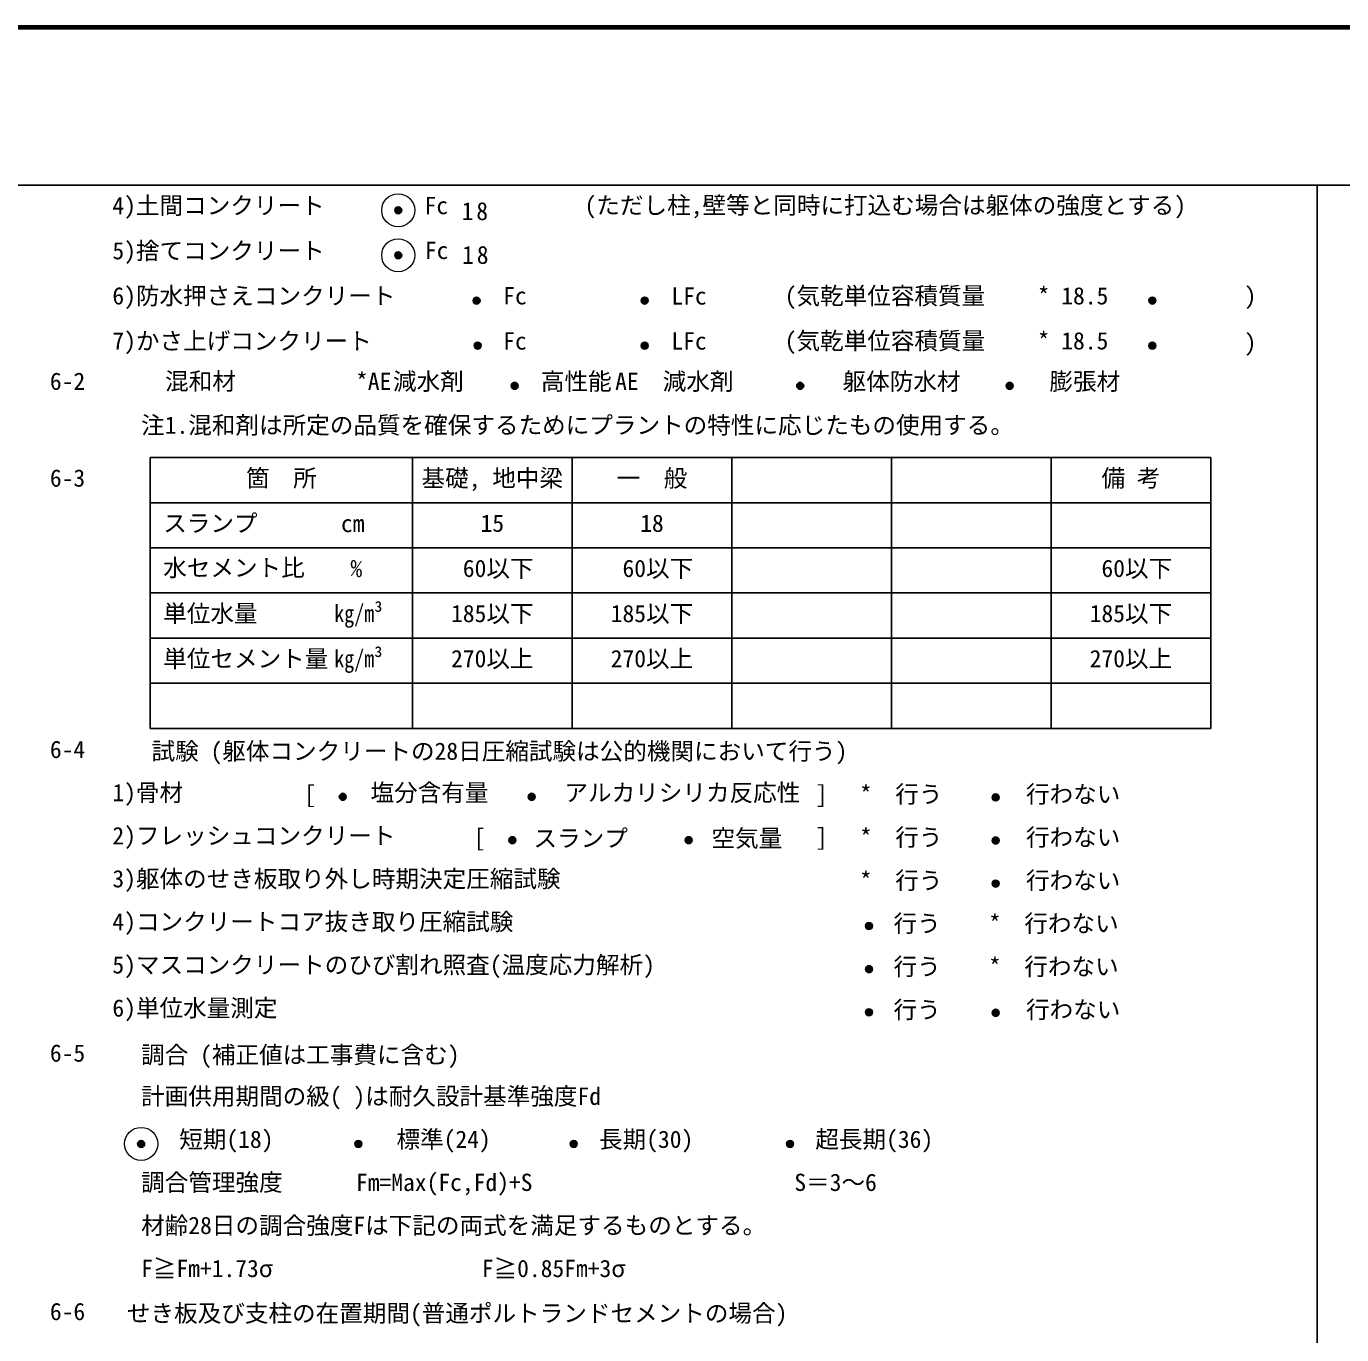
# Model space of a CAD drawing. Units: millimetres, scale not verified. Extents: x -2600816 to 953898, y -19190 to 3453324.
# Drawn here: x -497 to 11695, y 7064 to 19190 of the extents above; entities that cross this region are included whole.
import ezdxf
from ezdxf.enums import TextEntityAlignment as Align

# ---------------------------------------------------------------- set-up
doc = ezdxf.new("R2010")
doc.units = ezdxf.units.MM
doc.header["$LTSCALE"] = 100
doc.layers.add('0-1_躯体', color=7, linetype='Continuous', lineweight=25)
doc.layers.add('F-0_F-0', color=3, linetype='Continuous', lineweight=35)
doc.styles.add('ＭＳ ゴシック', font='')
doc.styles.get('ＭＳ ゴシック').set_extended_font_data('MS Gothic')

msp = doc.modelspace()

# ---------------------------------------------------------------- linework, layer by layer
at = {"layer": '0-1_躯体'}
for p, q in [((-25121.6, 17717.1), (23664.6, 17717.1)), ((11468, 17717.1), (11468, -15959.5)), ((652.7, 15193.2), (652.7, 12683)), ((10482, 15193.2), (652.7, 15193.2)), ((3083.1, 15193.2), (3083.1, 12683)), ((4562.9, 15191.1), (4562.9, 12683)), ((6042.7, 15189.1), (6042.7, 12683)), ((7522.5, 15187.1), (7522.5, 12683)), ((9002.2, 15185.1), (9002.2, 12683)), ((10482, 14774.8), (652.7, 14774.8)), ((10482, 14356.5), (652.7, 14356.5)), ((10482, 13938.1), (652.7, 13938.1)), ((10482, 13519.8), (652.7, 13519.8)), ((10482, 13101.4), (652.7, 13101.4))]:
    msp.add_line(p, q, dxfattribs=at)
for points in [[(11468, 17717.1), (11468, -15959.5), (-25121.6, -15959.5)], [(10482, 15193.2), (10482, 12683), (652.7, 12683)]]:
    msp.add_lwpolyline(points, dxfattribs=at)
at = {"layer": '0-1_躯体', "color": 4, "lineweight": 18}
for centre in [(2950.4, 17485.1), (2950.4, 17068), (567.7, 8832.2)]:
    msp.add_circle(centre, 153.3, dxfattribs=at)
at = {"layer": '0-1_躯体'}
for centre, radius in [((2950.4, 17485.1), 32.2), ((2950.4, 17485.1), 25.7), ((2950.4, 17485.1), 19.3), ((2950.4, 17485.1), 11.6), ((2950.4, 17485.1), 5.15), ((2950.4, 17485.1), 2.57), ((2950.4, 17485.1), 0.64), ((2950.4, 17068), 32.2), ((2950.4, 17068), 25.7), ((2950.4, 17068), 19.3), ((2950.4, 17068), 11.6), ((2950.4, 17068), 5.15), ((2950.4, 17068), 2.57), ((2950.4, 17068), 0.64), ((3676.4, 16647.1), 32.2), ((3676.4, 16647.1), 25.7), ((3676.4, 16647.1), 19.3), ((3676.4, 16647.1), 11.6), ((3676.4, 16647.1), 5.15), ((3676.4, 16647.1), 2.57), ((3676.4, 16647.1), 0.64), ((5235.2, 16648.4), 32.2), ((5235.2, 16648.4), 25.7), ((5235.2, 16648.4), 19.3), ((5235.2, 16648.4), 11.6), ((5235.2, 16648.4), 5.15), ((5235.2, 16648.4), 2.57), ((5235.2, 16648.4), 0.64), ((9940.1, 16648.4), 32.2), ((9940.1, 16648.4), 25.7), ((9940.1, 16648.4), 19.3), ((9940.1, 16648.4), 11.6), ((9940.1, 16648.4), 5.15), ((9940.1, 16648.4), 2.57), ((9940.1, 16648.4), 0.64), ((3686.7, 16231.3), 32.2), ((3686.7, 16231.3), 25.7), ((3686.7, 16231.3), 19.3), ((3686.7, 16231.3), 11.6), ((3686.7, 16231.3), 5.15), ((3686.7, 16231.3), 2.57), ((3686.7, 16231.3), 0.64), ((5235.2, 16230), 32.2), ((5235.2, 16230), 25.7), ((5235.2, 16230), 19.3), ((5235.2, 16230), 11.6), ((5235.2, 16230), 5.15), ((5235.2, 16230), 2.57), ((5235.2, 16230), 0.64), ((9940.1, 16230), 32.2), ((9940.1, 16230), 25.7), ((9940.1, 16230), 19.3), ((9940.1, 16230), 11.6), ((9940.1, 16230), 5.15), ((9940.1, 16230), 2.57), ((9940.1, 16230), 0.64), ((4029.8, 15857.9), 32.2), ((4029.8, 15857.9), 25.7), ((4029.8, 15857.9), 19.3), ((4029.8, 15857.9), 11.6), ((4029.8, 15857.9), 5.15), ((4029.8, 15857.9), 2.57), ((4029.8, 15857.9), 0.64), ((6676.3, 15857.9), 32.2), ((6676.3, 15857.9), 25.7), ((6676.3, 15857.9), 19.3), ((6676.3, 15857.9), 11.6), ((6676.3, 15857.9), 5.15), ((6676.3, 15857.9), 2.57), ((6676.3, 15857.9), 0.64), ((8618.7, 15857.9), 32.2), ((8618.7, 15857.9), 25.7), ((8618.7, 15857.9), 19.3), ((8618.7, 15857.9), 11.6), ((8618.7, 15857.9), 5.15), ((8618.7, 15857.9), 2.57), ((8618.7, 15857.9), 0.64), ((2436.8, 12049), 32.2), ((2436.8, 12049), 25.7), ((4187.4, 12049), 32.2), ((4187.4, 12049), 25.7), ((8487.4, 12043.2), 32.2), ((2436.8, 12049), 19.3), ((2436.8, 12049), 11.6), ((2436.8, 12049), 5.15), ((2436.8, 12049), 2.57), ((2436.8, 12049), 0.64), ((4187.4, 12049), 19.3), ((4187.4, 12049), 11.6), ((4187.4, 12049), 5.15), ((4187.4, 12049), 2.57), ((4187.4, 12049), 0.64), ((8487.4, 12043.2), 25.7), ((8487.4, 12043.2), 19.3), ((8487.4, 12043.2), 11.6), ((8487.4, 12043.2), 5.15), ((8487.4, 12043.2), 2.57), ((8487.4, 12043.2), 0.64), ((4007.2, 11647.3), 32.2), ((4007.2, 11647.3), 25.7), ((4007.2, 11647.3), 19.3), ((4007.2, 11647.3), 11.6), ((4007.2, 11647.3), 5.15), ((4007.2, 11647.3), 2.57), ((4007.2, 11647.3), 0.64), ((5642, 11647.3), 32.2), ((5642, 11647.3), 25.7), ((5642, 11647.3), 19.3), ((5642, 11647.3), 11.6), ((5642, 11647.3), 5.15), ((5642, 11647.3), 2.57), ((5642, 11647.3), 0.64), ((8487.4, 11644.1), 32.2), ((8487.4, 11644.1), 25.7), ((8487.4, 11644.1), 19.3), ((8487.4, 11644.1), 11.6), ((8487.4, 11644.1), 5.15), ((8487.4, 11644.1), 2.57), ((8487.4, 11644.1), 0.64), ((8487.4, 11245.1), 32.2), ((8487.4, 11245.1), 25.7), ((8487.4, 11245.1), 19.3), ((8487.4, 11245.1), 11.6), ((8487.4, 11245.1), 5.15), ((8487.4, 11245.1), 2.57), ((8487.4, 11245.1), 0.64), ((7313.1, 10851.4), 32.2), ((7313.1, 10851.4), 25.7), ((7313.1, 10851.4), 19.3), ((7313.1, 10851.4), 11.6), ((7313.1, 10851.4), 5.15), ((7313.1, 10851.4), 2.57), ((7313.1, 10851.4), 0.64), ((7313.1, 10451.5), 32.2), ((7313.1, 10451.5), 25.7), ((7313.1, 10451.5), 19.3), ((7313.1, 10451.5), 11.6), ((7313.1, 10451.5), 5.15), ((7313.1, 10451.5), 2.57), ((7313.1, 10451.5), 0.64), ((7313.1, 10051.6), 32.2), ((7313.1, 10051.6), 25.7), ((7313.1, 10051.6), 19.3), ((7313.1, 10051.6), 11.6), ((7313.1, 10051.6), 5.15), ((7313.1, 10051.6), 2.57), ((7313.1, 10051.6), 0.64), ((8487.4, 10047.1), 32.2), ((8487.4, 10047.1), 25.7), ((8487.4, 10047.1), 19.3), ((8487.4, 10047.1), 11.6), ((8487.4, 10047.1), 5.15), ((8487.4, 10047.1), 2.57), ((8487.4, 10047.1), 0.64), ((567.7, 8832.2), 32.2), ((567.7, 8832.2), 25.7), ((567.7, 8832.2), 19.3), ((567.7, 8832.2), 11.6), ((567.7, 8832.2), 5.15), ((567.7, 8832.2), 2.57), ((567.7, 8832.2), 0.64), ((2581.5, 8832.2), 32.2), ((2581.5, 8832.2), 25.7), ((2581.5, 8832.2), 19.3), ((2581.5, 8832.2), 11.6), ((2581.5, 8832.2), 5.15), ((2581.5, 8832.2), 2.57), ((2581.5, 8832.2), 0.64), ((4577.2, 8832.2), 32.2), ((4577.2, 8832.2), 25.7), ((4577.2, 8832.2), 19.3), ((4577.2, 8832.2), 11.6), ((4577.2, 8832.2), 5.15), ((4577.2, 8832.2), 2.57), ((4577.2, 8832.2), 0.64), ((6582, 8832.2), 32.2), ((6582, 8832.2), 25.7), ((6582, 8832.2), 19.3), ((6582, 8832.2), 11.6), ((6582, 8832.2), 5.15), ((6582, 8832.2), 2.57), ((6582, 8832.2), 0.64)]:
    msp.add_circle(centre, radius, dxfattribs=at)
at = {"layer": 'F-0_F-0'}
for p, q in [((-27000, 19190), (27000, 19190)), ((-27000, 19180), (27000, 19180)), ((-27000, 19170), (27000, 19170))]:
    msp.add_line(p, q, dxfattribs=at)

# ---------------------------------------------------------------- texts
at = {"layer": '0-1_躯体', "style": 'ＭＳ ゴシック'}
for s, p in [('4)土間コンクリート', (301.3, 17400.8)), ('Fc', (3195, 17400.8)), ('(ただし柱,壁等と同時に打込む場合は躯体の強度とする)', (4677.9, 17403.4)), ('5)捨てコンクリート', (301.3, 16982.5)), ('Fc', (3197.6, 16985)), ('6)防水押さえコンクリート', (301.3, 16564.1)), ('Fc', (3923.6, 16564.1)), ('LFc', (5482.4, 16562.8)), ('(気乾単位容積質量', (6532.8, 16564.1)), ('* 18.5', (8878, 16564.1)), (')', (10794.8, 16564.1)), ('7)かさ上げコンクリート', (301.3, 16145.8)), ('Fc', (3923.6, 16145.8)), ('LFc', (5482.4, 16145.8)), ('(気乾単位容積質量', (6532.8, 16147.1)), ('* 18.5', (8878, 16147.1)), (')', (10794.8, 16131)), ('6-2', (-278, 15772.4)), ('混和材', (789.8, 15772.4)), ('*AE', (2559.5, 15771.1)), ('減水剤', (2902.1, 15771.1)), ('高性能', (4272.9, 15771.1)), ('AE', (4961.2, 15771.1)), ('減水剤', (5401.9, 15771.1)), ('躯体防水材', (7068.9, 15771.1)), ('膨張材', (8986.4, 15771.1)), ('注1.混和剤は所定の品質を確保するためにプラントの特性に応じたもの使用する。', (567.7, 15365.7)), ('6-3', (-278, 14875.1)), ('箇  所', (1539.9, 14874.6)), ('基礎, 地中梁', (3166.9, 14874.6)), ('一  般', (4974.8, 14873.6)), ('備 考', (9468.8, 14874.6)), ('スランプ', (772.2, 14456.3)), ('15', (3713.7, 14456.3)), ('18', (5193.5, 14456.3)), ('cm', (2419.6, 14454.3)), ('水セメント比', (772.2, 14043.4)), ('%', (2507.7, 14037.9)), (' 60以下', (3440.3, 14037.9)), (' 60以下', (4920.1, 14037.9)), (' 60以下', (9359.4, 14037.9)), ('単位水量', (772.2, 13620.2)), ('185以下', (3440.3, 13619.6)), ('185以下', (4920.1, 13619.6)), ('185以下', (9359.4, 13619.6)), ('単位セメント量', (772.2, 13201.2)), ('270以上', (3440.3, 13201.2)), ('270以上', (4920.1, 13201.2)), ('270以上', (9359.4, 13201.2)), ('6-4', (-278, 12359.9)), ('試験 (躯体コンクリートの28日圧縮試験は公的機関において行う)', (664.3, 12343.8)), ('1)骨材', (301.3, 11959.6)), ('[', (2079.3, 11942.2)), (' 塩分含有量', (2585.1, 11959.6)), ('アルカリシリカ反応性', (4490.9, 11959.6)), (']', (6820.2, 11944.8)), ('*  行う', (7230.5, 11944.8)), ('行わない', (8769, 11944.8)), ('2)フレッシュコンクリート', (301.3, 11560.5)), ('[', (3649.7, 11540.6)), ('スランプ', (4204.2, 11536.7)), ('空気量', (5853.8, 11536.7)), (']', (6820.2, 11547)), ('*  行う', (7230.5, 11545.7)), ('行わない', (8769, 11545.7)), ('3)躯体のせき板取り外し時期決定圧縮試験', (301.3, 11161.5)), ('*  行う', (7230.5, 11145.4)), ('行わない', (8769, 11145.4)), ('4)コンクリートコア抜き取り圧縮試験', (301.3, 10763.3)), ('行う', (7541.6, 10747.2)), ('*  行わない', (8426.3, 10747.2)), ('5)マスコンクリートのひび割れ照査(温度応力解析)', (301.3, 10363.4)), ('行う', (7541.6, 10347.3)), ('*  行わない', (8426.3, 10347.3)), ('6)単位水量測定', (301.3, 9963.5)), ('行う', (7541.6, 9947.4)), ('行わない', (8769, 9948.7)), ('調合 (補正値は工事費に含む)', (567.7, 9529.9)), ('6-5', (-278, 9546)), ('計画供用期間の級( )は耐久設計基準強度Fd', (567.7, 9145.7)), ('短期(18)', (920.7, 8746.6)), ('標準(24)', (2934.4, 8746.6)), ('長期(30)', (4811.8, 8746.6)), ('超長期(36)', (6816.5, 8746.6)), ('調合管理強度', (567.7, 8347.6)), ('Fm=Max(Fc,Fd)+S', (2558.9, 8347.6)), ('S＝3～6', (6622, 8347.6)), ('材齢28日の調合強度Fは下記の両式を満足するものとする。', (567.7, 7948.5)), ('F≧Fm+1.73σ', (567.7, 7549.5)), ('F≧0.85Fm+3σ', (3725.6, 7549.5)), ('6-6', (-278, 7150.5)), ('せき板及び支柱の在置期間(普通ポルトランドセメントの場合)', (435.8, 7134.4))]:
    msp.add_text(s, height=160.3, dxfattribs=at).set_placement(p, align=Align.BOTTOM_LEFT)
at = {"layer": '0-1_躯体', "style": 'ＭＳ ゴシック', "width": 0.85}
for p in [(2357.1, 13619.6), (2357.1, 13201.2)]:
    msp.add_text('kg/m³', height=160.3, dxfattribs=at).set_placement(p, align=Align.BOTTOM_LEFT)
at = {"layer": '0-1_躯体', "color": 4, "char_height": 167, "attachment_point": 7, "style": 'ＭＳ ゴシック'}
for insert in [(3538.8, 17390.9), (3543.4, 16985.5)]:
    msp.add_mtext('\\T1.26;\\W0.95;18', dxfattribs=dict(at, insert=insert))

doc.saveas('drawing.dxf')
